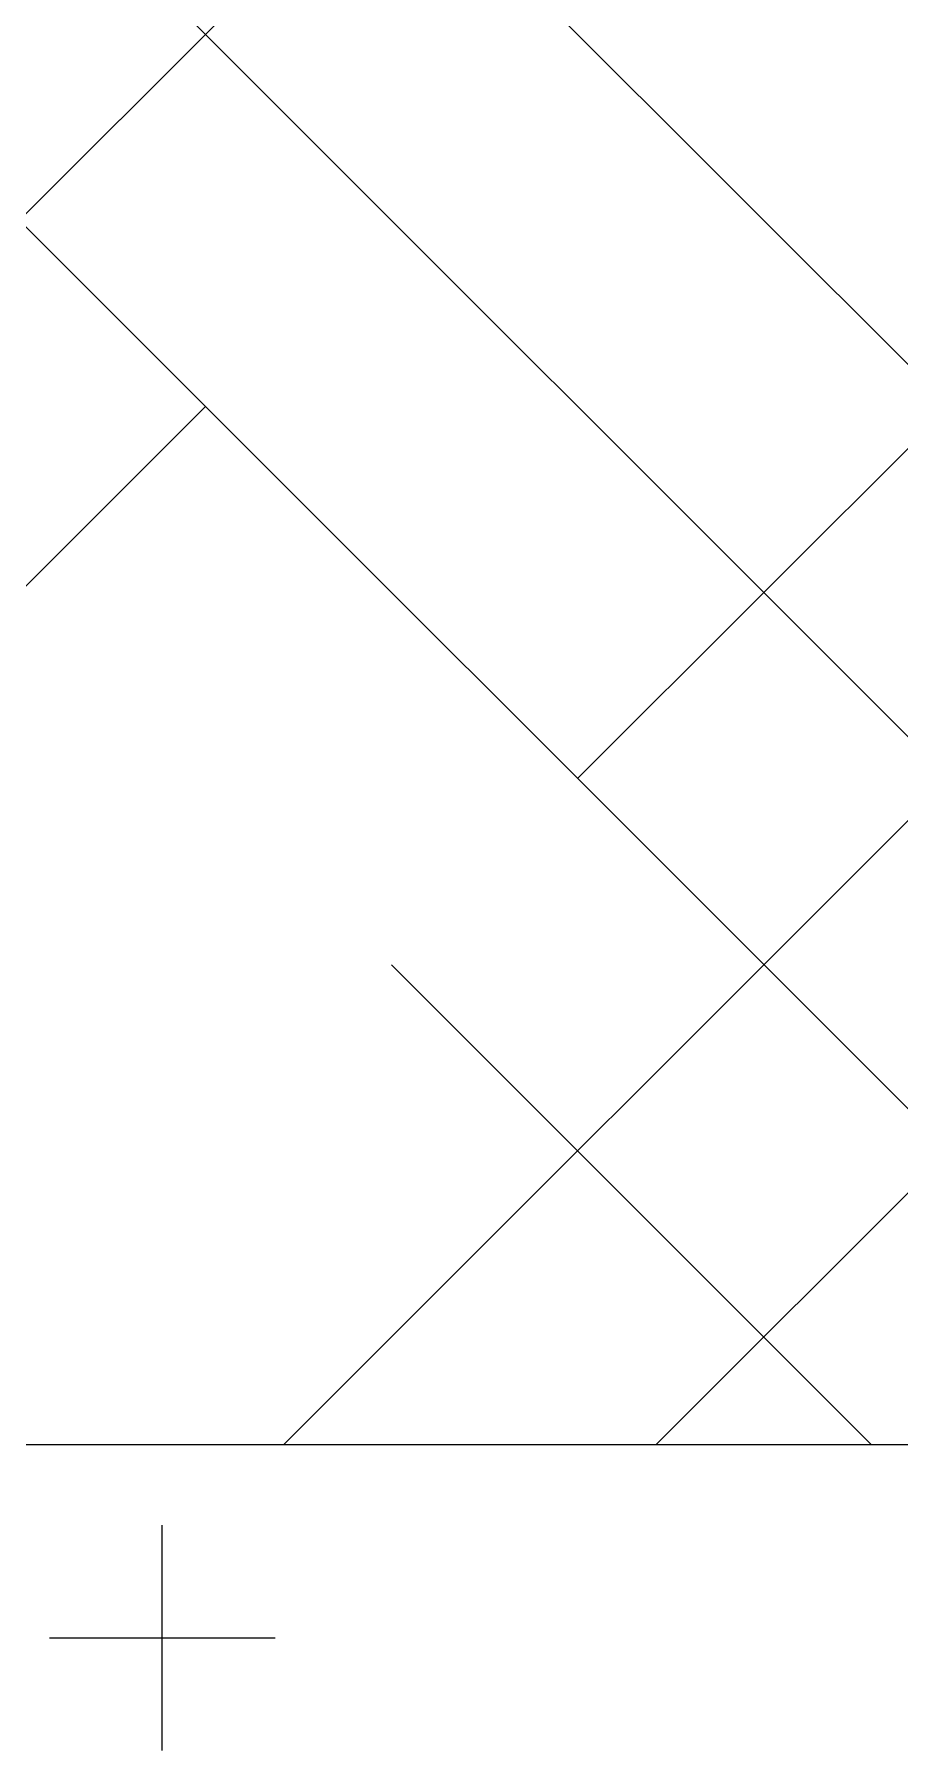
# Model space of a CAD drawing. Header units: millimetres. Extents: x 331487 to 517269, y 198509 to 399936.
# Drawn here: x 403772 to 404491, y 394749 to 396176 of the extents above; entities that cross this region are included whole.
import ezdxf

# ---------------------------------------------------------------- set-up
doc = ezdxf.new("R2010")
doc.units = ezdxf.units.MM
doc.header["$MEASUREMENT"] = 0
doc.linetypes.add('DASHED', pattern=[0.75, 0.5, -0.25])
doc.layers.add('9th_Sunk', color=251, linetype='DASHED', lineweight=5)
doc.layers.add('BEAM', color=1, linetype='Continuous', lineweight=5)

msp = doc.modelspace()

# ---------------------------------------------------------------- linework, layer by layer
at = {"layer": '9th_Sunk', "linetype": 'Continuous'}
for p, q in [((404223.7, 395557.4), (406698.6, 398032.2)), ((405151.8, 395248), (402676.9, 397722.9)), ((403979.7, 395004), (406234.6, 397258.8)), ((405086.4, 395004), (403141, 396949.5)), ((402742.3, 395004), (404378.4, 396640.1)), ((404289.1, 395004), (405770.5, 396485.4)), ((404777.1, 395004), (403605, 396176.1)), ((403051.7, 395004), (403914.4, 395866.7)), ((404467.7, 395004), (404069, 395402.7))]:
    msp.add_line(p, q, dxfattribs=at)
at = {"layer": 'BEAM', "ltscale": 750}
msp.add_line((403650.1, 395004), (405835.1, 395004), dxfattribs=at)
at = {"layer": 'BEAM', "color": 253, "linetype": 'Continuous', "ltscale": 750}
for p, q in [((403878.6, 394749.5), (403878.6, 394937)), ((403784.8, 394843.2), (403972.3, 394843.2))]:
    msp.add_line(p, q, dxfattribs=at)

doc.saveas('drawing.dxf')
